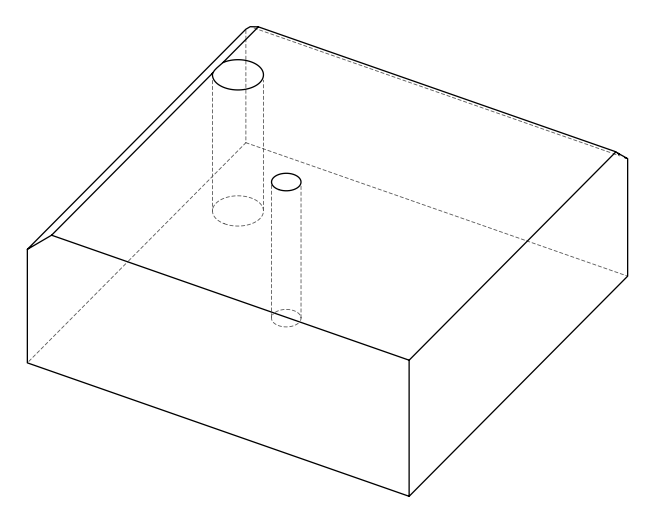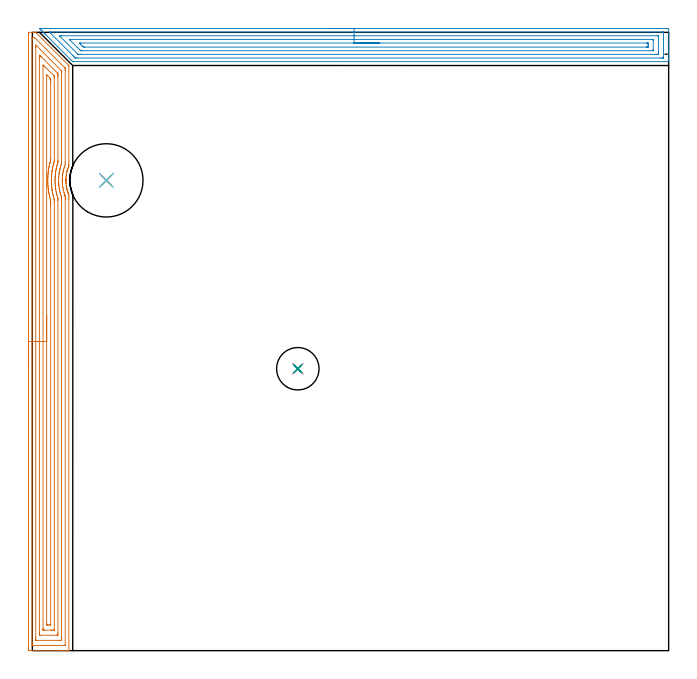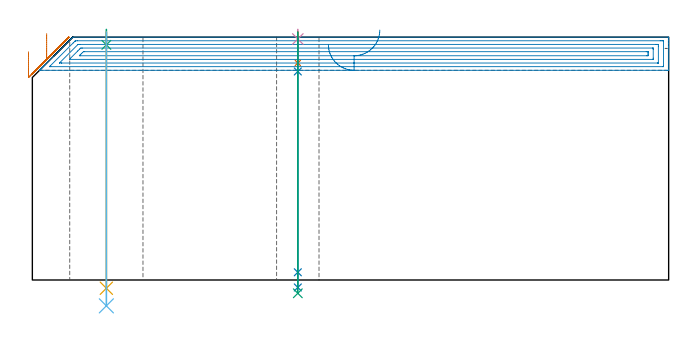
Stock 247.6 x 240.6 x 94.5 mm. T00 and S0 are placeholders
(PLAN: 9 operations, 6 tool changes, 23.2 min)
(1 AREA_MILL | FG_CHAMFER_SURFACE | UGT0205_001 | 11.58 min | 29651 mm3)
(2 AREA_MILL_1 | FG_CHAMFER_SURFACE_1 | UGT0205_001 | 9.79 min | 19659 mm3)
(3 SPOT_DRILL | STEP1HOLE | NXT0321_9005460120000 | 0.05 min | 183 mm3)
(4 SPOT_DRILL_1 | STEP1HOLE_1 | NXT0321_9005460120000 | 0.03 min | 6 mm3)
(5 DRILL_THROUGH_HOLE_INTO_CENTER | STEP1HOLE | NXT0301_065 | 0.4 min | 6411 mm3)
(6 DRILL_TO_ENLARGE_THROUGH_HOLE | STEP1HOLE | UGT0301_392 | 0.43 min | 53661 mm3)
(7 DRILL_BLIND_HOLE_INTO_CENTER | STEP1HOLE_1 | NXT0301_038 | 0.05 min | 319 mm3)
(8 GUN_DRILL_THROUGH_HOLE | STEP1HOLE_1 | UGT0307_002 | 0.47 min | 2401 mm3)
(9 SPADE_DRILL_TO_ENLARGE_THROUGH_HOLE | STEP1HOLE_1 | UGT0306_007 | 0.41 min | 17467 mm3)
(TOOL UGT0205_001 | Chamfer Mill 20 x 3 x 45 deg. | D20 FL50 Z2)
(TOOL NXT0321_9005460120000 | NC Spot Drill, 142deg, 12mm, Carbide, Uncoated | D12 PA142 FL30 Z2)
(TOOL NXT0301_065 | Carbide Drill 9.4mm [860.1-0940-075A1-MM 2214] | D9.4 PA140 FL98 Z2)
(TOOL UGT0301_392 | Twist Drill 28.5 mm | D28.5 PA118 FL165 Z2)
(TOOL NXT0301_038 | Carbide Drill 6.7mm [860.1-0670-034A1-MM 2214] | D6.7 PA140 FL53 Z2)
(TOOL UGT0307_002 | Gun Drill 6 mm | D6 PA130 FL24 Z1)
(TOOL UGT0306_007 | Spade Drill 16.5mm | D16.5 PA132 FL10 Z2)
(OP 1 AREA_MILL)
G17 G21 G94 G90
T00 M6
G54
G17 G0 G90 X-1.5 Y110.3 S1061 M3
G43 Z104.5 H0
Z88.8
G94 G1 Y110.338 Z87.928 F250.
Y110.452 Z87.063
Y110.641 Z86.212
Y110.903 Z85.38
Y111.237 Z84.574
Y111.64 Z83.8
Y112.108 Z83.064
Y112.64 Z82.372
Y113.229 Z81.729
Y113.872 Z81.14
Y114.564 Z80.608
Y115.3 Z80.14
Y116.074 Z79.737
Y116.88 Z79.403
Y117.712 Z79.141
Y118.564 Z78.952
Y119.428 Z78.838
Y120.3 Z78.8
Y239.985
X-1.498 Y240.232 Z78.802
X-1.491 Y240.597 Z78.805
X-1.438 Y240.6 Z78.859
X-0.23 Z80.066
X0.434 Z80.733
X1.086 Z81.386
X1.194 Y240.599 Z81.493
X1.3 Y240.59 Z81.595
X1.412 Y240.489 Z81.711
X14.04 Y227.859 Z94.34
X14.196 Y227.695 Z94.489
X14.2 Y227.48 Z94.5
Y189.074
X14.201 Y188.611 Z94.482
X14.127 Y188.422 Z94.42
X14.102 Y188.361 Z94.396
X14.01 Y188.129 Z94.306
X13.847 Y187.684 Z94.146
X13.699 Y187.237 Z93.998
X13.569 Y186.792 Z93.869
X13.495 Y186.491 Z93.793
X13.473 Y186.394 Z93.766
X13.46 Y186.344 Z93.754
X13.271 Y185.452 Z93.568
X13.222 Y185.187 Z93.522
X13.206 Y185.099 Z93.506
X13.145 Y184.559 Z93.444
X13.083 Y183.715 Z93.373
X13.079 Y183.667 Z93.369
X13.072 Y183.321 Z93.362
X13.07 Y183.222 Z93.358
X13.067 Y182.964 Z93.354
X13.066 Y182.899
Y182.886
X13.063 Y182.815 Z93.356
X13.065 Y182.809 Z93.353
Y182.808 Z93.352
X13.064 Y182.807 Z93.351
X13.063 Y182.774 Z93.352
X13.072 Y182.328 Z93.369
X13.103 Y181.882 Z93.401
X13.107 Y181.839 Z93.406
X13.193 Y181.035 Z93.487
X13.207 Y180.9 Z93.505
X13.221 Y180.816 Z93.521
X13.277 Y180.498 Z93.575
X13.35 Y180.142 Z93.646
X13.359 Y180.097 Z93.655
X13.413 Y179.869 Z93.711
X13.456 Y179.696 Z93.752
X13.493 Y179.539 Z93.792
X13.564 Y179.249 Z93.861
X13.574 Y179.204 Z93.872
X13.661 Y178.901 Z93.959
X13.703 Y178.757 Z93.999
X13.738 Y178.654 Z94.032
X13.773 Y178.539 Z94.072
X13.847 Y178.312 Z94.146
X13.952 Y178.024 Z94.252
X13.97 Y177.975 Z94.269
X14.099 Y177.639 Z94.399
X14.169 Y177.463 Z94.468
X14.194 Y177.397 Z94.492
X14.2 Y176.57 Z94.5
Y0.169
X14.198 Y0.01 Z94.488
X14.053 Y0.002 Z94.346
X13.903 Y0. Z94.202
X13.593 Z93.892
X12.93 Z93.224
X11.721 Z92.017
X11.175 Z91.469
X-0.23 Z80.068
X-1.075 Z79.222
X-1.107 Y0.001 Z79.19
X-1.492 Y0.01 Z78.805
X-1.497 Y0.219 Z78.802
X-1.499 Y0.615 Z78.801
X-1.5 Y1.016 Z78.8
Y120.3
X-0.086 Z80.214
Y238.051
X-0.08 Y238.586 Z80.221
X-0.053 Y238.59 Z80.247
X0.016 Y238.596 Z80.316
X0.121 Y238.599 Z80.421
X0.253 Y238.6 Z80.553
X0.648 Y238.597 Z80.948
X0.779 Y238.593 Z81.079
X0.826 Y238.59 Z81.126
X0.869 Y238.57 Z81.169
X0.944 Y238.497 Z81.244
X1.251 Y238.198 Z81.551
X12.454 Y226.995 Z92.754
X12.657 Y226.79 Z92.957
X12.757 Y226.684 Z93.057
X12.779 Y226.659 Z93.079
X12.781 Y226.636 Z93.081
X12.783 Y226.587 Z93.083
X12.786 Y225.84 Z93.086
Y225.694
X12.785 Y189.967 Z93.085
X12.781 Y189.225 Z93.081
X12.779 Y189.15 Z93.079
X12.457 Y188.181 Z92.757
X12.36 Y187.867 Z92.66
X12.196 Y187.288 Z92.496
X12.18 Y187.223 Z92.48
X12.052 Y186.678 Z92.352
X12.003 Y186.444 Z92.303
X11.993 Y186.394 Z92.293
X11.861 Y185.696 Z92.161
X11.828 Y185.501 Z92.128
X11.759 Y184.907 Z92.059
X11.732 Y184.608 Z92.032
X11.691 Y184.083 Z91.991
X11.667 Y183.715 Z91.967
X11.656 Y183.225 Z91.956
X11.651 Y182.822 Z91.951
X11.662 Y182.326 Z91.962
X11.684 Y181.929 Z91.984
X11.733 Y181.36 Z92.033
X11.768 Y181.035 Z92.068
X11.853 Y180.345 Z92.153
X11.889 Y180.142 Z92.189
X12.052 Y179.314 Z92.352
X12.068 Y179.249 Z92.368
X12.073 Y179.228 Z92.373
X12.298 Y178.356 Z92.598
X12.397 Y178.005 Z92.697
X12.574 Y177.463 Z92.874
X12.665 Y177.193 Z92.965
X12.755 Y176.926 Z93.055
X12.779 Y176.847 Z93.079
X12.781 Y176.756 Z93.081
X12.783 Y176.57 Z93.083
X12.786 Y175.823 Z93.086
Y175.676
X12.785 Y2.549 Z93.085
X12.779 Y2.014 Z93.079
X12.753 Y2.01 Z93.053
X12.684 Y2.004 Z92.984
X12.578 Y2.001 Z92.878
X0.165 Y2. Z80.465
X-0.016 Y2.003 Z80.284
X-0.047 Y2.005 Z80.253
X-0.075 Y2.009 Z80.225
X-0.079 Y2.049 Z80.221
X-0.084 Y2.253 Z80.216
X-0.085 Y2.402 Z80.215
X-0.086 Y3.148 Z80.214
Y120.3
X1.328 Z81.628
Y234.826
X1.33 Y235.519 Z81.63
X1.333 Y235.609 Z81.633
X1.335 Y235.622 Z81.635
X1.345 Y235.644 Z81.645
X1.481 Y235.519 Z81.781
X11.175 Y225.825 Z91.475
X11.304 Y225.694 Z91.604
X11.347 Y225.642 Z91.647
X11.365 Y225.614 Z91.665
X11.367 Y225.593 Z91.667
X11.37 Y225.496 Z91.67
X11.371 Y224.801 Z91.671
Y224.601
Y190.166
X11.369 Y189.967 Z91.669
X11.365 Y189.774 Z91.665
X11.356 Y189.603 Z91.656
X11.175 Y189.047 Z91.475
X10.982 Y188.377 Z91.282
X10.929 Y188.181 Z91.229
X10.8 Y187.67 Z91.1
X10.712 Y187.288 Z91.012
X10.638 Y186.942 Z90.938
X10.528 Y186.394 Z90.828
X10.492 Y186.197 Z90.792
X10.439 Y185.878 Z90.739
X10.39 Y185.501 Z90.69
X10.38 Y185.417 Z90.68
X10.302 Y184.608 Z90.602
X10.298 Y184.553 Z90.598
X10.249 Y183.765 Z90.549
X10.247 Y183.715 Z90.547
X10.232 Y182.888 Z90.532
X10.233 Y182.822 Z90.533
X10.258 Y181.969 Z90.558
X10.26 Y181.929 Z90.56
X10.298 Y181.407 Z90.598
X10.332 Y181.035 Z90.632
X10.336 Y180.997 Z90.636
X10.44 Y180.142 Z90.74
X10.463 Y179.974 Z90.763
X10.6 Y179.249 Z90.9
X10.678 Y178.861 Z90.978
X10.798 Y178.356 Z91.098
X10.965 Y177.677 Z91.265
X11.026 Y177.463 Z91.326
X11.175 Y176.963 Z91.475
X11.302 Y176.57 Z91.602
X11.364 Y176.377 Z91.664
X11.37 Y175.676 Z91.67
X11.371 Y175.477 Z91.671
Y5.081
X11.37 Y4.883 Z91.67
X11.364 Y4.188 Z91.664
X11.353 Y4.007 Z91.653
X10.298 Y4. Z90.598
X1.708 Y4.001 Z82.008
X1.525 Y4.005 Z81.825
X1.347 Y4.01 Z81.647
X1.335 Y4.188 Z81.635
X1.332 Y4.384 Z81.632
X1.329 Y5.081 Z81.629
Y5.281
X1.328 Y120.3 Z81.628
X2.743 Z83.043
Y230.706
X2.744 Y231.053 Z83.044
X2.747 Y231.595 Z83.047
X2.749 Y231.764 Z83.049
X3.064 Y231.475 Z83.364
X3.279 Y231.268 Z83.579
X3.498 Y231.053 Z83.798
X9.749 Y224.801 Z90.049
X9.861 Y224.684 Z90.161
X9.948 Y224.591 Z90.248
X9.95 Y224.527 Z90.25
X9.955 Y224.256 Z90.255
X9.957 Y223.907 Z90.257
Y223.361
X9.956 Y190.86 Z90.256
X9.953 Y190.318 Z90.253
X9.95 Y190.141 Z90.25
X9.941 Y190.059 Z90.241
X9.656 Y189.074 Z89.956
X9.605 Y188.886 Z89.905
X9.423 Y188.181 Z89.723
X9.42 Y188.17 Z89.72
X9.266 Y187.444 Z89.566
X9.235 Y187.288 Z89.535
X9.123 Y186.697 Z89.423
X9.072 Y186.394 Z89.372
X9.01 Y185.919 Z89.31
X8.966 Y185.501 Z89.266
X8.928 Y185.109 Z89.228
X8.888 Y184.608 Z89.188
X8.866 Y184.279 Z89.166
X8.838 Y183.715 Z89.138
X8.83 Y183.423 Z89.13
X8.822 Y182.822 Z89.122
X8.828 Y182.531 Z89.128
X8.849 Y181.929 Z89.149
X8.868 Y181.598 Z89.168
X8.913 Y181.035 Z89.213
X8.952 Y180.619 Z89.252
X9.007 Y180.142 Z89.307
X9.074 Y179.602 Z89.374
X9.137 Y179.249 Z89.437
X9.276 Y178.503 Z89.576
X9.307 Y178.356 Z89.607
X9.42 Y177.849 Z89.72
X9.515 Y177.463 Z89.815
X9.548 Y177.333 Z89.848
X9.76 Y176.57 Z90.06
X9.903 Y176.078 Z90.203
X9.941 Y175.941 Z90.241
X9.95 Y175.849 Z90.25
X9.953 Y175.676 Z90.253
X9.956 Y175.131 Z90.256
X9.957 Y6.868 Z90.257
X9.954 Y6.324 Z90.254
X9.951 Y6.139 Z90.251
X9.946 Y6.01 Z90.246
X9.395 Y6. Z89.695
X3.254 Z83.554
X2.855 Y6.007 Z83.155
X2.76 Y6.01 Z83.06
X2.75 Y6.068 Z83.05
X2.748 Y6.138 Z83.048
X2.744 Y6.52 Z83.044
X2.743 Y6.868 Z83.043
Y7.414
Y120.3
X4.157 Z84.457
Y227.48
X4.164 Y227.909 Z84.464
X4.304 Y227.786 Z84.604
X4.619 Y227.48 Z84.919
X5.034 Y227.067 Z85.334
X5.515 Y226.587 Z85.815
X8.193 Y223.907 Z88.493
X8.373 Y223.723 Z88.673
X8.516 Y223.574 Z88.816
X8.536 Y223.54 Z88.836
X8.539 Y223.516 Z88.839
X8.541 Y223.461 Z88.841
X8.543 Y223.014 Z88.843
Y190.86
X8.539 Y190.637 Z88.839
X8.536 Y190.527 Z88.836
X8.384 Y189.967 Z88.684
X8.232 Y189.391 Z88.532
X8.152 Y189.074 Z88.452
X8.058 Y188.675 Z88.358
X7.947 Y188.181 Z88.247
X7.897 Y187.945 Z88.197
X7.766 Y187.288 Z88.066
X7.75 Y187.202 Z88.05
X7.666 Y186.69 Z87.966
X7.632 Y186.429 Z87.932
X7.628 Y186.394 Z87.928
X7.546 Y185.623 Z87.846
X7.535 Y185.501 Z87.835
X7.478 Y184.799 Z87.778
X7.465 Y184.608 Z87.765
X7.431 Y183.954 Z87.731
X7.423 Y183.715 Z87.723
X7.41 Y183.082 Z87.71
X7.408 Y182.822 Z87.708
X7.423 Y182.176 Z87.723
X7.434 Y181.929 Z87.734
X7.472 Y181.233 Z87.772
X7.487 Y181.035 Z87.787
X7.558 Y180.252 Z87.858
X7.57 Y180.142 Z87.87
X7.666 Y179.321 Z87.966
X7.675 Y179.249 Z87.975
X7.677 Y179.238 Z87.977
X7.839 Y178.356 Z88.139
X7.882 Y178.136 Z88.182
X8.029 Y177.463 Z88.329
X8.14 Y176.98 Z88.44
X8.246 Y176.57 Z88.546
X8.459 Y175.762 Z88.759
X8.481 Y175.676 Z88.781
X8.536 Y175.451 Z88.836
X8.539 Y175.23 Z88.839
X8.543 Y174.783 Z88.843
X8.542 Y8.207 Z88.842
X8.541 Y8.096 Z88.841
X8.539 Y8.041 Z88.839
X8.537 Y8.019 Z88.837
X8.521 Y8.01 Z88.821
X8.305 Y8.004 Z88.605
X7.666 Y8.001 Z87.966
X7.431 Y8. Z87.731
X4.798 Y8.001 Z85.098
X4.293 Y8.007 Z84.593
X4.174 Y8.01 Z84.474
X4.163 Y8.018 Z84.463
X4.161 Y8.041 Z84.461
X4.159 Y8.096 Z84.459
X4.157 Y8.207 Z84.457
Y8.654
Y120.3
X5.571 Z85.871
X5.572 Y223.907 Z85.872
X5.573 Y224.032 Z85.873
X5.574 Y224.05 Z85.874
X5.576 Y224.058 Z85.876
X5.593 Y224.047 Z85.893
X5.742 Y223.907 Z86.042
X6.789 Y222.864 Z87.089
X6.971 Y222.679 Z87.271
X7.062 Y222.584 Z87.362
X7.105 Y222.535 Z87.405
X7.122 Y222.51 Z87.422
X7.123 Y222.467 Z87.423
X7.127 Y222.121 Z87.427
X7.129 Y221.775 Z87.429
Y221.228
Y191.407
X7.127 Y191.134 Z87.427
X7.125 Y190.997 Z87.425
X7.122 Y190.93 Z87.422
X7.105 Y190.86 Z87.405
X7.04 Y190.605 Z87.34
X6.87 Y189.967 Z87.17
X6.853 Y189.901 Z87.153
X6.789 Y189.639 Z87.089
X6.683 Y189.181 Z86.983
X6.66 Y189.074 Z86.96
X6.528 Y188.446 Z86.828
X6.476 Y188.181 Z86.776
X6.385 Y187.699 Z86.685
X6.318 Y187.288 Z86.618
X6.265 Y186.927 Z86.565
X6.201 Y186.394 Z86.501
X6.172 Y186.129 Z86.472
X6.112 Y185.501 Z86.412
X6.096 Y185.313 Z86.396
X6.046 Y184.608 Z86.346
X6.038 Y184.479 Z86.338
X6.004 Y183.715 Z86.304
X6.001 Y183.623 Z86.301
X5.99 Y182.822 Z86.29
Y182.741
X6.013 Y181.929 Z86.313
X6.017 Y181.821 Z86.317
X6.064 Y181.035 Z86.364
X6.076 Y180.868 Z86.376
X6.143 Y180.142 Z86.443
X6.17 Y179.879 Z86.47
X6.245 Y179.249 Z86.545
X6.295 Y178.859 Z86.595
X6.382 Y178.356 Z86.682
X6.487 Y177.769 Z86.787
X6.55 Y177.463 Z86.85
X6.727 Y176.632 Z87.027
X6.742 Y176.57 Z87.042
X6.789 Y176.373 Z87.089
X6.968 Y175.676 Z87.268
X7.031 Y175.429 Z87.331
X7.122 Y175.055 Z87.422
X7.125 Y174.783 Z87.425
X7.128 Y174.438 Z87.428
X7.129 Y173.89 Z87.429
Y173.544
X7.128 Y10.094 Z87.428
X7.127 Y10.045 Z87.427
X7.124 Y10.016 Z87.424
X7.121 Y10.01 Z87.421
X7.112 Y10.007 Z87.412
X7.005 Y10.002 Z87.305
X6.789 Y10.001 Z87.089
X6.344 Y10. Z86.644
X5.911 Y10.001 Z86.211
X5.767 Y10.002 Z86.067
X5.652 Y10.006 Z85.952
X5.582 Y10.01 Z85.882
X5.578 Y10.094 Z85.878
X5.574 Y10.44 Z85.874
X5.572 Y10.786 Z85.872
X5.571 Y120.3 Z85.871
Y121.172 Z85.909
Y122.036 Z86.023
Y122.888 Z86.212
Y123.72 Z86.474
Y124.526 Z86.808
Y125.3 Z87.211
Y126.036 Z87.679
Y126.728 Z88.211
Y127.371 Z88.8
Y127.96 Z89.443
Y128.492 Z90.135
Y128.96 Z90.871
Y129.363 Z91.645
Y129.697 Z92.451
Y129.959 Z93.283
Y130.148 Z94.135
Y130.262 Z94.999
Y130.3 Z95.871
G0 Z104.5
M5
M2
(OP 2 AREA_MILL_1)
G17 G21 G94 G90
T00 M6
G54
G17 G0 G90 X115.2 Y242.1 S1061 M3
G43 Z104.5 H0
Z91.6
G94 G1 X115.238 Z90.728 F250.
X115.352 Z89.864
X115.541 Z89.012
X115.803 Z88.18
X116.137 Z87.374
X116.54 Z86.6
X117.008 Z85.864
X117.54 Z85.172
X118.129 Z84.529
X118.772 Z83.94
X119.464 Z83.409
X120.2 Z82.94
X120.974 Z82.537
X121.78 Z82.203
X122.612 Z81.941
X123.464 Z81.752
X124.328 Z81.638
X125.2 Z81.6
X246.997
X247.551 Y242.094 Z81.603
X247.59 Y242.091 Z81.606
X247.6 Y242.046 Z81.651
Y233.03 Z90.665
Y231.591 Z92.106
Y230.41 Z93.284
Y229.437 Z94.262
X247.597 Y229.316 Z94.376
X247.59 Y229.202 Z94.488
X247.443 Y229.2 Z94.5
X15.895
X15.705 Y229.205 Z94.491
X15.544 Y229.356 Z94.344
X15.003 Y229.896 Z93.802
X10.123 Y234.777 Z88.923
X5.017 Y239.881 Z83.816
X4.882 Y240.016 Z83.679
X4.742 Y240.157 Z83.54
X4.59 Y240.309 Z83.389
X4.445 Y240.453 Z83.242
X4.295 Y240.604 Z83.094
X4.162 Y240.736 Z82.961
X4.008 Y240.89 Z82.805
X3.849 Y241.05 Z82.648
X3.735 Y241.164 Z82.534
X3.571 Y241.326 Z82.368
X3.403 Y241.496 Z82.202
X3.308 Y241.591 Z82.107
X2.957 Y241.942 Z81.756
X2.878 Y242.02 Z81.676
X2.81 Y242.089 Z81.603
X2.879 Y242.096 Z81.6
X2.917 Y242.099 Z81.601
X125.2 Y242.1 Z81.6
Y240.686 Z83.014
X245.212 Y240.685 Z83.015
X245.422 Y240.684 Z83.016
X245.554 Y240.681 Z83.019
X245.582 Y240.679 Z83.021
X245.59 Y240.666 Z83.034
X245.593 Y240.642 Z83.058
X245.599 Y240.511 Z83.189
Y230.905 Z92.795
X245.597 Y230.778 Z92.922
X245.592 Y230.677 Z93.023
X245.587 Y230.621 Z93.079
X245.553 Y230.62 Z93.08
X245.212 Y230.616 Z93.084
X245.004 Y230.615 Z93.085
X244.32 Y230.614 Z93.086
X17.471 Y230.615 Z93.085
X16.787 Y230.62 Z93.08
X16.747 Y230.621 Z93.079
X16.703 Y230.659 Z93.041
X16.608 Y230.748 Z92.952
X16.424 Y230.927 Z92.773
X16.066 Y231.284 Z92.416
X15.895 Y231.454 Z92.246
X6.972 Y240.378 Z83.322
X6.717 Y240.636 Z83.064
X6.693 Y240.664 Z83.036
X6.683 Y240.679 Z83.021
X6.687 Y240.68 Z83.02
X6.78 Y240.683 Z83.017
X6.972 Y240.685 Z83.015
X7.181 Y240.686 Z83.014
X125.2
Y239.272 Z84.428
X243.297 Y239.271 Z84.429
X243.428 Y239.27 Z84.43
X243.558 Y239.266 Z84.434
X243.587 Y239.265 Z84.435
X243.592 Y239.243 Z84.457
X243.597 Y239.199 Z84.501
X243.599 Y239.143 Z84.557
X243.6 Y232.862 Z90.838
X243.596 Y232.157 Z91.543
X243.593 Y232.073 Z91.627
X243.59 Y232.037 Z91.663
X243.553 Y232.034 Z91.666
X243.428 Y232.032 Z91.668
X242.666 Y232.029 Z91.671
X242.535
X18.572
X17.806 Y232.033 Z91.667
X17.783 Y232.035 Z91.665
X17.724 Y232.083 Z91.617
X17.68 Y232.121 Z91.579
X10.657 Y239.143 Z84.557
X10.541 Y239.261 Z84.439
Y239.269 Z84.431
X11.303 Y239.271 Z84.429
X11.434 Y239.272 Z84.428
X125.2
Y237.857 Z85.843
X241.473
X241.519 Y237.855 Z85.845
X241.566 Y237.85 Z85.85
X241.59 Y237.843 Z85.857
X241.593 Y237.802 Z85.898
X241.6 Y237.439 Z86.261
Y237.397 Z86.303
Y233.946 Z89.754
X241.599 Y233.903 Z89.797
X241.59 Y233.489 Z90.211
X241.579 Y233.449 Z90.251
X241.504 Y233.446 Z90.254
X241.379 Y233.444 Z90.256
X19.464 Y233.443 Z90.257
X19.04 Y233.445 Z90.255
X18.813 Y233.45 Z90.25
X18.572 Y233.679 Z90.021
X18.346 Y233.903 Z89.797
X17.68 Y234.569 Z89.131
X14.852 Y237.397 Z86.303
X14.709 Y237.542 Z86.158
X14.444 Y237.817 Z85.883
X14.415 Y237.853 Z85.847
X14.425 Y237.854 Z85.846
X14.465 Y237.857 Z85.843
X125.2
Y236.443 Z87.257
X239.049
X239.392 Y236.439 Z87.261
X239.562 Y236.436 Z87.264
X239.591 Y236.431 Z87.269
X239.594 Y236.401 Z87.299
X239.596 Y236.354 Z87.346
X239.6 Y235.903 Z87.797
Y235.65 Z88.05
Y235.03 Z88.67
X239.597 Y234.941 Z88.759
X239.593 Y234.887 Z88.813
X239.59 Y234.864 Z88.836
X239.573 Y234.862 Z88.838
X239.371 Y234.859 Z88.841
X238.966 Y234.857 Z88.843
X238.884
X20.357
X20.274 Y234.858 Z88.842
X19.874 Y234.864 Z88.836
X19.464 Y235.245 Z88.455
X19.052 Y235.65 Z88.05
X18.572 Y236.13 Z87.57
X18.364 Y236.346 Z87.354
X18.292 Y236.436 Z87.264
X18.572 Y236.441 Z87.259
X18.655 Y236.442 Z87.258
X125.2 Y236.443 Z87.257
X126.072 Z87.295
X126.936 Z87.409
X127.788 Z87.598
X128.62 Z87.86
X129.426 Z88.194
X130.2 Z88.597
X130.936 Z89.065
X131.628 Z89.596
X132.271 Z90.186
X132.86 Z90.829
X133.392 Z91.521
X133.86 Z92.257
X134.263 Z93.031
X134.597 Z93.837
X134.859 Z94.669
X135.048 Z95.52
X135.162 Z96.385
X135.2 Z97.257
G0 Z104.5
M5
M2
(OP 3 SPOT_DRILL)
G17 G21 G94 G90
T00 M6
G54
G17 G0 G90 X28.8 Y183. S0 M3
G43 Z104.5 H0
G94 G81 G98 Z91.5 F250. R97.5
G80
M5
M2
(OP 4 SPOT_DRILL_1)
G17 G21 G94 G90
T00 M6
G54
G17 G0 G90 X103.3 Y109.7 S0 M3
G43 Z104.5 H0
G94 G81 G98 Z93.781 F250. R97.5
G80
M5
M2
(OP 5 DRILL_THROUGH_HOLE_INTO_CENTER)
G17 G21 G94 G90
T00 M6
G54
G17 G0 G90 X28.8 Y183. S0 M3
G43 Z104.5 H1
G94 G73 G98 Z-3.211 F250. Q8.883 R96.5
G80
M5
M2
(OP 6 DRILL_TO_ENLARGE_THROUGH_HOLE)
G17 G21 G94 G90
T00 M6
G54
G17 G0 G90 X28.8 Y183. S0 M3
G43 Z104.5 H0
G94 G73 G98 Z-10.062 F250. Q26.141 R96.5
G80
M5
M2
(OP 7 DRILL_BLIND_HOLE_INTO_CENTER)
G17 G21 G94 G90
T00 M6
G54
G17 G0 G90 X103.3 Y109.7 S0 M3
G43 Z104.5 H1
G94 G81 G98 Z84.45 F250. R96.5
G80
M5
M2
(OP 8 GUN_DRILL_THROUGH_HOLE)
G17 G21 G94 G90
T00 M6
G54
G17 G0 G90 X103.3 Y109.7 M8
G43 Z104.5 H0
Z94.309
S716 M3
G94 G1 Z81.143 F125. M26
G4 X.084
Z3. F250.
G4 X.084
Z-2.899 F125.
G4 X.084
M5
M9
G0 Z94.309
Z104.5
M2
(OP 9 SPADE_DRILL_TO_ENLARGE_THROUGH_HOLE)
G17 G21 G94 G90
T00 M6
G54
G17 G0 G90 X103.3 Y109.7 S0 M3
G43 Z104.5 H0
G94 G73 G98 Z-5.173 F250. Q14.239 R96.5
G80
M5
M2
